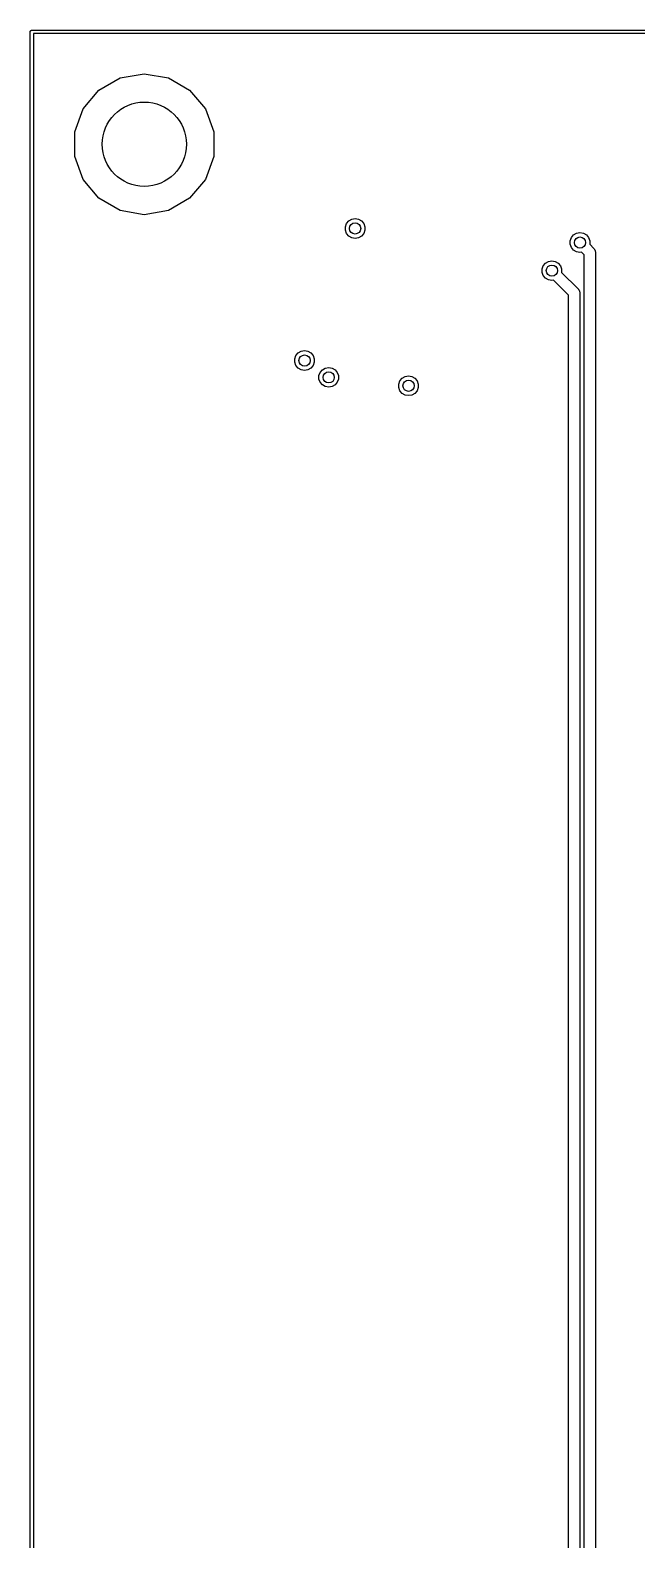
# Model space of a CAD drawing. Extents: x 25 to 346, y -457 to -16.
# Drawn here: x 25.3 to 52.7, y -84.7 to -16.4 of the extents above; entities that cross this region are included whole.
import ezdxf

# ---------------------------------------------------------------- set-up
doc = ezdxf.new("R2010")
doc.units = 0
doc.header["$MEASUREMENT"] = 0
doc.layers.add('BLACK', color=7, linetype='CONTINUOUS')

msp = doc.modelspace()

# ---------------------------------------------------------------- linework, layer by layer
at = {"layer": 'Black'}
for p, q in [((25.325, -16.51), (25.3261, -16.5035)), ((25.325, -456.565), (25.325, -16.51)), ((25.3261, -16.497), (25.3284, -16.4908)), ((25.3261, -16.5035), (25.3261, -16.497)), ((25.3284, -16.4908), (25.3295, -16.4843)), ((25.3295, -16.4843), (25.3328, -16.4787)), ((25.3328, -16.4787), (25.335, -16.4725)), ((25.335, -16.4725), (25.3393, -16.4675)), ((25.3393, -16.4675), (25.3425, -16.4618)), ((25.3425, -16.4618), (25.3476, -16.4576)), ((25.3476, -16.4576), (25.3518, -16.4525)), ((25.3518, -16.4525), (25.3575, -16.4493)), ((25.3575, -16.4493), (25.3625, -16.445)), ((25.3625, -16.445), (25.3687, -16.4428)), ((25.3687, -16.4428), (25.3743, -16.4395)), ((25.3743, -16.4395), (25.3808, -16.4384)), ((25.3808, -16.4384), (25.387, -16.4361)), ((25.387, -16.4361), (25.3935, -16.4361)), ((25.3935, -16.4361), (25.4, -16.435)), ((25.4, -16.435), (345.44, -16.435)), ((25.475, -16.585), (25.475, -456.49)), ((345.365, -16.585), (25.475, -16.585)), ((29.3899, -18.5951), (30.48, -18.4029)), ((30.48, -18.4029), (31.5701, -18.5951)), ((28.4314, -19.1485), (29.3899, -18.5951)), ((31.5701, -18.5951), (32.5286, -19.1485)), ((27.7199, -19.9964), (28.4314, -19.1485)), ((32.5286, -19.1485), (33.2401, -19.9964)), ((27.3413, -21.0366), (27.7199, -19.9964)), ((33.2401, -19.9964), (33.6187, -21.0366)), ((27.3413, -22.1434), (27.3413, -21.0366)), ((33.6187, -21.0366), (33.6187, -22.1434)), ((27.7199, -23.1836), (27.3413, -22.1434)), ((33.6187, -22.1434), (33.2401, -23.1836)), ((28.4314, -24.0315), (27.7199, -23.1836)), ((33.2401, -23.1836), (32.5286, -24.0315)), ((29.3899, -24.5849), (28.4314, -24.0315)), ((32.5286, -24.0315), (31.5701, -24.5849)), ((30.48, -24.7771), (29.3899, -24.5849)), ((31.5701, -24.5849), (30.48, -24.7771)), ((39.5656, -25.3225), (39.6186, -25.1769)), ((39.6186, -25.1769), (39.7182, -25.0582)), ((39.7182, -25.0582), (39.8524, -24.9807)), ((39.8524, -24.9807), (40.005, -24.9538)), ((40.005, -24.9538), (40.1576, -24.9807)), ((40.1576, -24.9807), (40.2918, -25.0582)), ((40.2918, -25.0582), (40.3914, -25.1769)), ((40.3914, -25.1769), (40.4444, -25.3225)), ((39.5656, -25.4775), (39.5656, -25.3225)), ((39.6186, -25.6231), (39.5656, -25.4775)), ((39.7182, -25.7418), (39.6186, -25.6231)), ((39.8524, -25.8193), (39.7182, -25.7418)), ((40.005, -25.8462), (39.8524, -25.8193)), ((40.1576, -25.8193), (40.005, -25.8462)), ((40.2918, -25.7418), (40.1576, -25.8193)), ((40.3914, -25.6231), (40.2918, -25.7418)), ((40.4444, -25.4775), (40.3914, -25.6231)), ((40.4444, -25.3225), (40.4444, -25.4775)), ((49.7256, -25.9575), (49.7786, -25.8119)), ((49.7786, -25.8119), (49.8782, -25.6932)), ((49.8782, -25.6932), (50.0124, -25.6157)), ((50.0124, -25.6157), (50.165, -25.5888)), ((50.165, -25.5888), (50.3176, -25.6157)), ((50.3176, -25.6157), (50.4518, -25.6932)), ((50.4518, -25.6932), (50.5514, -25.8119)), ((50.5514, -25.8119), (50.6044, -25.9575)), ((49.7256, -26.1125), (49.7256, -25.9575)), ((49.7786, -26.2581), (49.7256, -26.1125)), ((49.8782, -26.3768), (49.7786, -26.2581)), ((50.0124, -26.4543), (49.8782, -26.3768)), ((50.165, -26.4812), (50.0124, -26.4543)), ((50.2389, -26.4682), (50.165, -26.4812)), ((50.3555, -26.5847), (50.2389, -26.4682)), ((50.3555, -26.7335), (50.3555, -26.5847)), ((50.6044, -26.1125), (50.6037, -26.1145)), ((50.6037, -26.1145), (50.7891, -26.2999)), ((50.6044, -25.9575), (50.6044, -26.1125)), ((50.7891, -26.2999), (50.7955, -26.3091)), ((50.7955, -26.3091), (50.8041, -26.3162)), ((50.8041, -26.3162), (50.8207, -26.345)), ((50.8207, -26.345), (50.8397, -26.3722)), ((50.8397, -26.3722), (50.8426, -26.383)), ((50.8426, -26.383), (50.8482, -26.3926)), ((50.8482, -26.3926), (50.854, -26.4253)), ((50.854, -26.4253), (50.8625, -26.4574)), ((50.8625, -26.4574), (50.8616, -26.4685)), ((50.8616, -26.4685), (50.8635, -26.4795)), ((50.8635, -26.4795), (50.8635, -26.7335)), ((48.4556, -27.2275), (48.5086, -27.0819)), ((48.4556, -27.3825), (48.4556, -27.2275)), ((48.5086, -27.0819), (48.6082, -26.9632)), ((48.6082, -26.9632), (48.7424, -26.8857)), ((48.7424, -26.8857), (48.895, -26.8588)), ((48.895, -26.8588), (49.0476, -26.8857)), ((49.0476, -26.8857), (49.1818, -26.9632)), ((49.1818, -26.9632), (49.2814, -27.0819)), ((49.2814, -27.0819), (49.3344, -27.2275)), ((49.3344, -27.2275), (49.3344, -27.3825)), ((50.3555, -164.845), (50.3555, -26.7335)), ((50.8635, -26.7335), (50.8635, -164.74)), ((48.5086, -27.5281), (48.4556, -27.3825)), ((48.6082, -27.6468), (48.5086, -27.5281)), ((48.7424, -27.7243), (48.6082, -27.6468)), ((48.895, -27.7512), (48.7424, -27.7243)), ((48.9689, -27.7382), (48.895, -27.7512)), ((49.6443, -28.4135), (48.9689, -27.7382)), ((49.3344, -27.3825), (49.3337, -27.3845)), ((49.3337, -27.3845), (50.0779, -28.1287)), ((49.6443, -28.956), (49.6443, -28.4135)), ((50.0779, -28.1287), (50.0843, -28.1378)), ((50.0843, -28.1378), (50.0929, -28.145)), ((50.0929, -28.145), (50.1095, -28.1738)), ((50.1095, -28.1738), (50.1285, -28.201)), ((50.1285, -28.201), (50.1314, -28.2117)), ((50.1314, -28.2117), (50.137, -28.2214)), ((50.137, -28.2214), (50.1427, -28.2541)), ((50.1427, -28.2541), (50.1513, -28.2862)), ((50.1513, -28.2862), (50.1504, -28.2973)), ((50.1504, -28.2973), (50.1523, -28.3083)), ((50.1523, -28.3083), (50.1523, -28.956)), ((49.6443, -166.803), (49.6443, -28.956)), ((50.1523, -28.956), (50.1523, -166.698)), ((37.2796, -31.2915), (37.3326, -31.1459)), ((37.2796, -31.4465), (37.2796, -31.2915)), ((37.3326, -31.1459), (37.4322, -31.0272)), ((37.4322, -31.0272), (37.5664, -30.9497)), ((37.5664, -30.9497), (37.719, -30.9228)), ((37.719, -30.9228), (37.8716, -30.9497)), ((37.8716, -30.9497), (38.0058, -31.0272)), ((38.0058, -31.0272), (38.1054, -31.1459)), ((38.1054, -31.1459), (38.1584, -31.2915)), ((38.1584, -31.2915), (38.1584, -31.4465)), ((37.3326, -31.5921), (37.2796, -31.4465)), ((37.4322, -31.7108), (37.3326, -31.5921)), ((37.5664, -31.7883), (37.4322, -31.7108)), ((37.719, -31.8152), (37.5664, -31.7883)), ((37.8716, -31.7883), (37.719, -31.8152)), ((38.0058, -31.7108), (37.8716, -31.7883)), ((38.1054, -31.5921), (38.0058, -31.7108)), ((38.1584, -31.4465), (38.1054, -31.5921)), ((38.3718, -32.0535), (38.4248, -31.9079)), ((38.3718, -32.2085), (38.3718, -32.0535)), ((38.4248, -31.9079), (38.5244, -31.7892)), ((38.5244, -31.7892), (38.6586, -31.7117)), ((38.6586, -31.7117), (38.8112, -31.6848)), ((38.8112, -31.6848), (38.9638, -31.7117)), ((38.9638, -31.7117), (39.098, -31.7892)), ((39.098, -31.7892), (39.1976, -31.9079)), ((39.1976, -31.9079), (39.2506, -32.0535)), ((39.2506, -32.0535), (39.2506, -32.2085)), ((42.2654, -32.0927), (42.418, -32.0658)), ((42.418, -32.0658), (42.5706, -32.0927)), ((38.4248, -32.3541), (38.3718, -32.2085)), ((38.5244, -32.4728), (38.4248, -32.3541)), ((38.6586, -32.5503), (38.5244, -32.4728)), ((38.8112, -32.5772), (38.6586, -32.5503)), ((38.9638, -32.5503), (38.8112, -32.5772)), ((39.098, -32.4728), (38.9638, -32.5503)), ((39.1976, -32.3541), (39.098, -32.4728)), ((39.2506, -32.2085), (39.1976, -32.3541)), ((41.9786, -32.4345), (42.0316, -32.2889)), ((41.9786, -32.5895), (41.9786, -32.4345)), ((42.0316, -32.7351), (41.9786, -32.5895)), ((42.0316, -32.2889), (42.1312, -32.1702)), ((42.1312, -32.8538), (42.0316, -32.7351)), ((42.1312, -32.1702), (42.2654, -32.0927)), ((42.5706, -32.0927), (42.7048, -32.1702)), ((42.7048, -32.1702), (42.8044, -32.2889)), ((42.8044, -32.7351), (42.7048, -32.8538)), ((42.8044, -32.2889), (42.8574, -32.4345)), ((42.8574, -32.5895), (42.8044, -32.7351)), ((42.8574, -32.4345), (42.8574, -32.5895)), ((42.2654, -32.9313), (42.1312, -32.8538)), ((42.418, -32.9582), (42.2654, -32.9313)), ((42.5706, -32.9313), (42.418, -32.9582)), ((42.7048, -32.8538), (42.5706, -32.9313))]:
    msp.add_line(p, q, dxfattribs=at)
for centre, radius in [((30.48, -21.59), 1.905), ((40.005, -25.4), 0.254), ((50.165, -26.035), 0.254), ((48.895, -27.305), 0.254), ((37.719, -31.369), 0.254), ((38.8112, -32.131), 0.254), ((42.418, -32.512), 0.254)]:
    msp.add_circle(centre, radius, dxfattribs=at)

doc.saveas('drawing.dxf')
